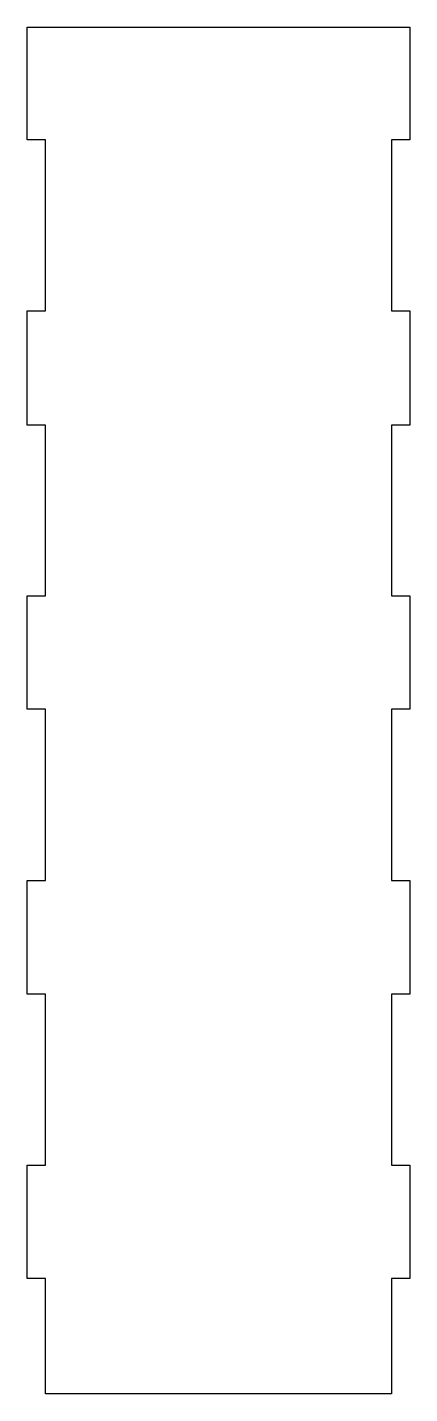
# Model space of a CAD drawing. Header units: millimetres. Extents: x 0 to 84, y 0 to 300.
import ezdxf

# ---------------------------------------------------------------- set-up
doc = ezdxf.new("R2010")
doc.units = ezdxf.units.MM
doc.layers.get('0').update_dxf_attribs({"linetype": 'CONTINUOUS'})

msp = doc.modelspace()

# ---------------------------------------------------------------- linework, layer by layer
msp.add_lwpolyline([(0, 300), (84, 300), (84, 275.29), (80, 275.29), (80, 237.75), (84, 237.75), (84, 212.63), (80, 212.63), (80, 175.21), (84, 175.21), (84, 150.3), (80, 150.3), (80, 112.65), (84, 112.65), (84, 87.7), (80, 87.7), (80, 50.18), (84, 50.18), (84, 25.28), (80, 25.28), (80, 0), (4, 0), (4, 25.28), (0, 25.28), (0, 50.18), (4, 50.18), (4, 87.7), (0, 87.7), (0, 112.65), (4, 112.65), (4, 150.3), (0, 150.3), (0, 175.21), (4, 175.21), (4, 212.63), (0, 212.63), (0, 237.75), (4, 237.75), (4, 275.29), (0, 275.29)], close=True)

doc.saveas('drawing.dxf')
